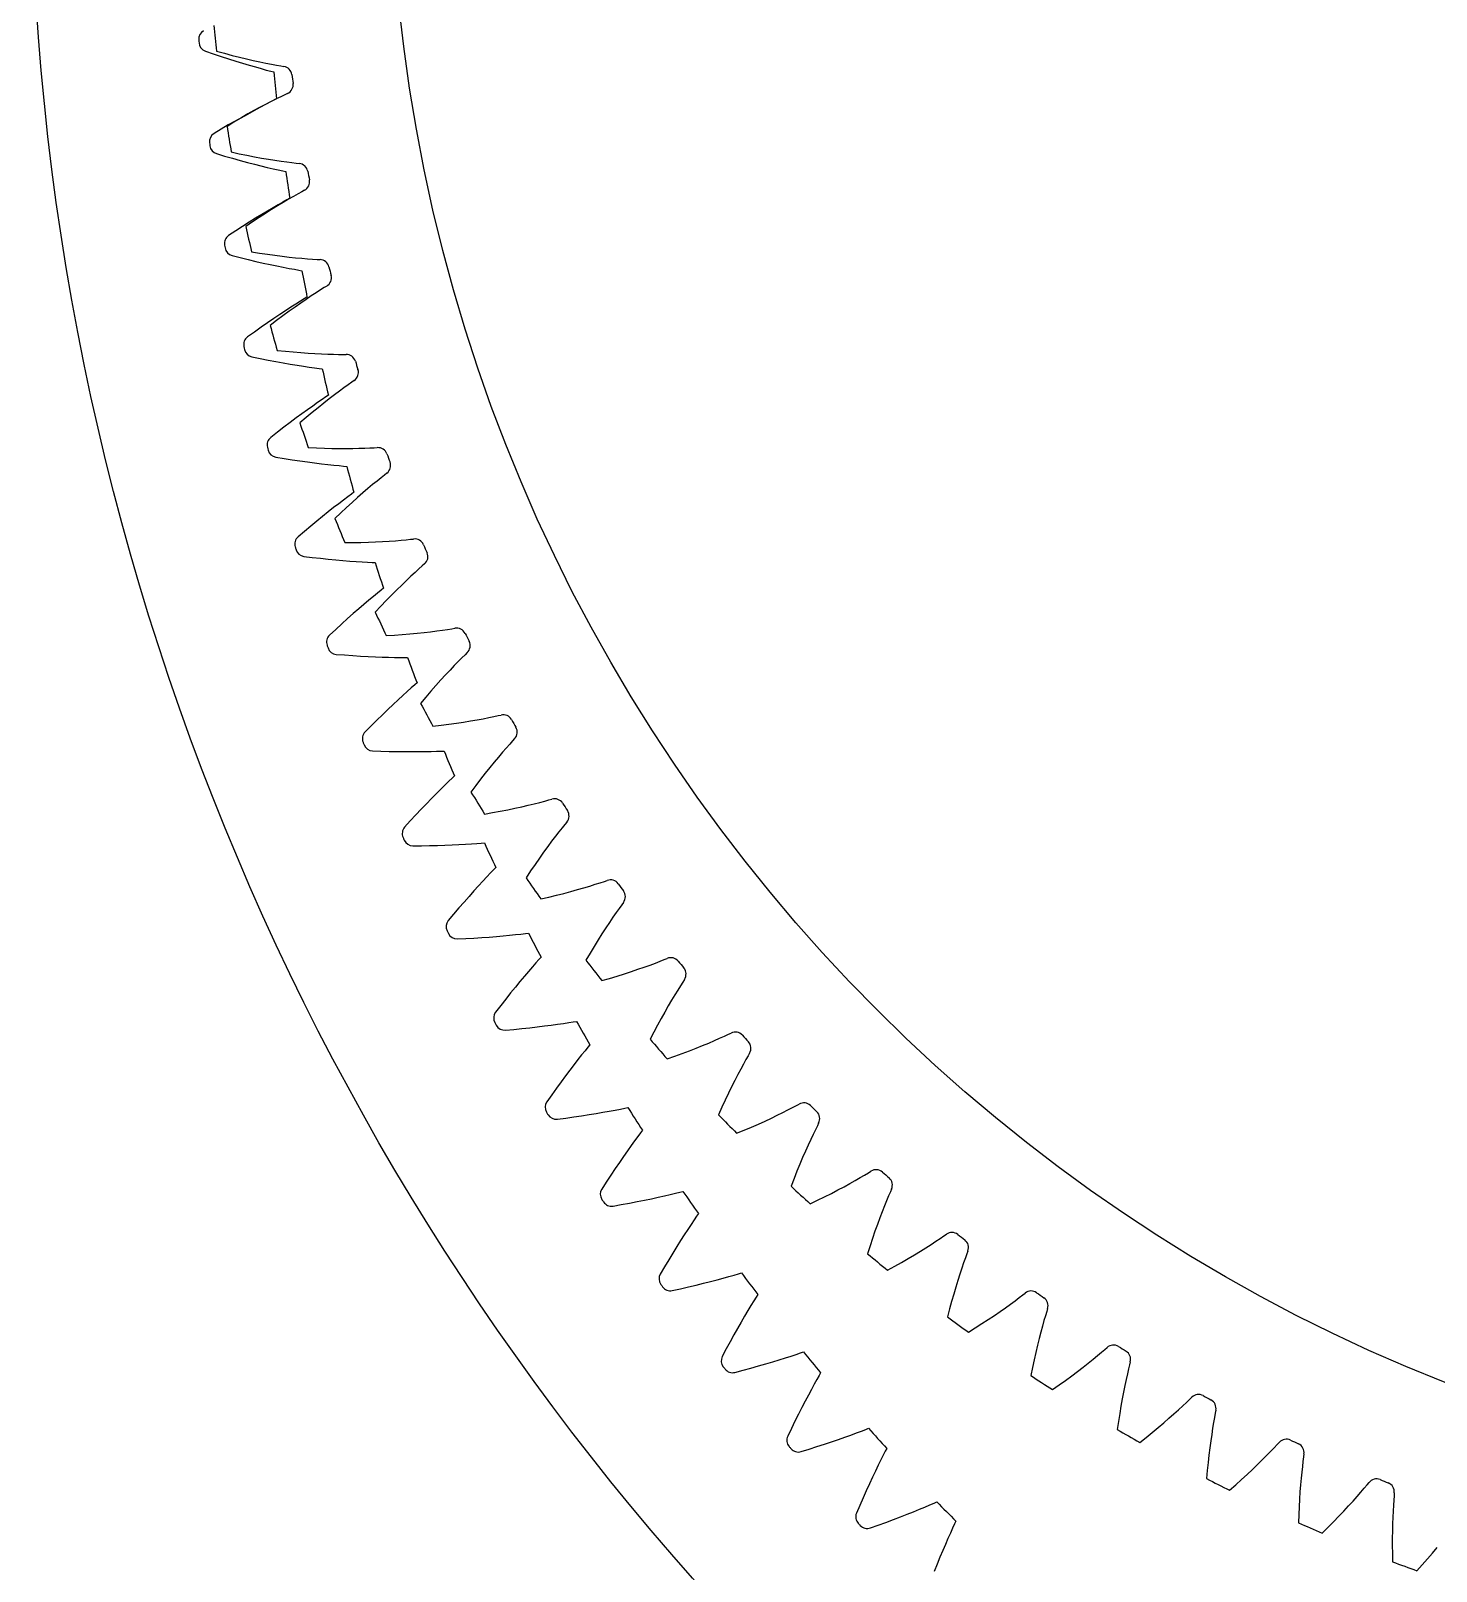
# Model space of a CAD drawing. Header units: millimetres. Extents: x -82 to 82, y -82 to 82.
# Drawn here: x -82.43 to -38.35, y -54.47 to -6.15 of the extents above; entities that cross this region are included whole.
import ezdxf

# ---------------------------------------------------------------- set-up
doc = ezdxf.new("R2010")
doc.units = ezdxf.units.MM

msp = doc.modelspace()

# ---------------------------------------------------------------- linework, layer by layer
at = {"layer": 'journal'}
msp.add_circle((-19, 0), 52.15, dxfattribs=at)
at = {"layer": 'outer'}
msp.add_circle((0, 0), 82.428227, dxfattribs=at)
at = {"layer": 'output_ring'}
for p, q in [((-76.953898, -6.783033), (-76.703695, -6.868065)), ((-76.703695, -6.868065), (-76.460906, -6.948912)), ((-76.460906, -6.948912), (-76.226159, -7.024935)), ((-76.226159, -7.024935), (-76.000144, -7.096115)), ((-76.000144, -7.096115), (-75.783713, -7.162401)), ((-75.783713, -7.162401), (-75.577954, -7.223697)), ((-75.577954, -7.223697), (-75.384317, -7.279832)), ((-75.384317, -7.279832), (-75.204863, -7.330498)), ((-75.204863, -7.330498), (-75.042812, -7.375114)), ((-75.042812, -7.375114), (-74.904194, -7.412414)), ((-74.904194, -7.412414), (-74.809425, -7.437452)), ((-75.428285, -8.647698), (-75.616804, -8.750435)), ((-75.250551, -8.55253), (-75.428285, -8.647698)), ((-75.085552, -8.465661), (-75.250551, -8.55253)), ((-74.936319, -8.388328), (-75.085552, -8.465661)), ((-74.808485, -8.323022), (-74.936319, -8.388328)), ((-74.720993, -8.278828), (-74.808485, -8.323022)), ((-76.234811, -9.100054), (-76.455486, -9.229613)), ((-76.021, -8.976886), (-76.234811, -9.100054)), ((-75.814723, -8.860271), (-76.021, -8.976886)), ((-75.616804, -8.750435), (-75.814723, -8.860271)), ((-76.455486, -9.229613), (-76.682543, -9.364807)), ((-76.602353, -9.999578), (-76.348808, -10.074058)), ((-76.348808, -10.074058), (-76.102846, -10.144667)), ((-76.102846, -10.144667), (-75.865122, -10.210793)), ((-75.865122, -10.210793), (-75.636324, -10.272446)), ((-75.636324, -10.272446), (-75.417308, -10.329611)), ((-75.417308, -10.329611), (-75.209162, -10.382237)), ((-75.209162, -10.382237), (-75.013345, -10.430214)), ((-75.013345, -10.430214), (-74.831926, -10.473321)), ((-74.831926, -10.473321), (-74.668149, -10.511112)), ((-74.668149, -10.511112), (-74.52809, -10.542574)), ((-74.52809, -10.542574), (-74.432357, -10.563622)), ((-74.519321, -11.518977), (-74.665185, -11.602492)), ((-74.394333, -11.448376), (-74.519321, -11.518977)), ((-74.308769, -11.400557), (-74.394333, -11.448376)), ((-75.377191, -12.02729), (-75.578404, -12.152441)), ((-75.184045, -11.909262), (-75.377191, -12.02729)), ((-74.999994, -11.798721), (-75.184045, -11.909262)), ((-74.826401, -11.696194), (-74.999994, -11.798721)), ((-74.665185, -11.602492), (-74.826401, -11.696194)), ((-76.001926, -12.423141), (-76.223122, -12.567724)), ((-75.78687, -12.284455), (-76.001926, -12.423141)), ((-75.578404, -12.152441), (-75.78687, -12.284455)), ((-76.116421, -13.19858), (-75.859979, -13.262378)), ((-75.859979, -13.262378), (-75.611276, -13.322625)), ((-75.611276, -13.322625), (-75.370991, -13.378738)), ((-75.370991, -13.378738), (-75.139813, -13.430756)), ((-75.139813, -13.430756), (-74.918595, -13.478699)), ((-74.918595, -13.478699), (-74.708428, -13.522563)), ((-74.708428, -13.522563), (-74.510773, -13.562298)), ((-74.510773, -13.562298), (-74.327709, -13.59777)), ((-74.327709, -13.59777), (-74.162493, -13.628669)), ((-74.162493, -13.628669), (-74.021239, -13.654239)), ((-74.021239, -13.654239), (-73.924708, -13.671259)), ((-74.440127, -14.929045), (-74.619388, -15.047197)), ((-74.27098, -14.819339), (-74.440127, -14.929045)), ((-74.113829, -14.718968), (-74.27098, -14.819339)), ((-73.97159, -14.629418), (-74.113829, -14.718968)), ((-73.849669, -14.553645), (-73.97159, -14.629418)), ((-73.766182, -14.502285), (-73.849669, -14.553645)), ((-75.205972, -15.447304), (-75.415032, -15.594874)), ((-75.003217, -15.306676), (-75.205972, -15.447304)), ((-74.807422, -15.173209), (-75.003217, -15.306676)), ((-74.619388, -15.047197), (-74.807422, -15.173209)), ((-75.415032, -15.594874), (-75.62998, -15.748593)), ((-75.496954, -16.374428), (-75.238067, -16.427431)), ((-75.238067, -16.427431), (-74.987059, -16.47721)), ((-74.987059, -16.47721), (-74.744635, -16.523212)), ((-74.744635, -16.523212), (-74.511481, -16.565503)), ((-74.511481, -16.565503), (-74.288449, -16.604141)), ((-74.288449, -16.604141), (-74.07663, -16.639166)), ((-74.07663, -16.639166), (-73.877485, -16.670589)), ((-73.877485, -16.670589), (-73.693095, -16.698363)), ((-73.693095, -16.698363), (-73.52673, -16.722317)), ((-73.52673, -16.722317), (-73.38453, -16.74195)), ((-73.38453, -16.74195), (-73.287371, -16.754912)), ((-73.432452, -17.809622), (-73.585262, -17.916486)), ((-73.294088, -17.714195), (-73.432452, -17.809622)), ((-73.175447, -17.633382), (-73.294088, -17.714195)), ((-73.094183, -17.578571), (-73.175447, -17.633382)), ((-74.106415, -18.29251), (-74.29645, -18.434058)), ((-73.923822, -18.158734), (-74.106415, -18.29251)), ((-73.749667, -18.033179), (-73.923822, -18.158734)), ((-73.585262, -17.916486), (-73.749667, -18.033179)), ((-74.695835, -18.739248), (-74.904157, -18.901834)), ((-74.493138, -18.583053), (-74.695835, -18.739248)), ((-74.29645, -18.434058), (-74.493138, -18.583053)), ((-74.745041, -19.521549), (-74.484161, -19.563664)), ((-74.484161, -19.563664), (-74.231288, -19.602889)), ((-74.231288, -19.602889), (-73.987151, -19.638699)), ((-73.987151, -19.638699), (-73.75243, -19.67119)), ((-73.75243, -19.67119), (-73.527976, -19.700453)), ((-73.527976, -19.700453), (-73.314876, -19.726578)), ((-73.314876, -19.726578), (-73.11459, -19.749634)), ((-73.11459, -19.749634), (-72.929199, -19.769663)), ((-72.929199, -19.769663), (-72.761977, -19.786629)), ((-72.761977, -19.786629), (-72.619079, -19.80029)), ((-72.619079, -19.80029), (-72.521462, -19.809172)), ((-72.488003, -20.767894), (-72.622249, -20.869032)), ((-72.37285, -20.682184), (-72.488003, -20.767894)), ((-72.293953, -20.624018), (-72.37285, -20.682184)), ((-73.09857, -21.238414), (-73.275401, -21.379719)), ((-72.929825, -21.105677), (-73.09857, -21.238414)), ((-72.770451, -20.982201), (-72.929825, -21.105677)), ((-72.622249, -20.869032), (-72.770451, -20.982201)), ((-73.649617, -21.686201), (-73.845595, -21.850748)), ((-73.459341, -21.529101), (-73.649617, -21.686201)), ((-73.275401, -21.379719), (-73.459341, -21.529101)), ((-73.845595, -21.850748), (-74.046926, -22.021915)), ((-73.861999, -22.634423), (-73.599584, -22.665576)), ((-73.599584, -22.665576), (-73.345291, -22.694178)), ((-73.345291, -22.694178), (-73.099868, -22.719733)), ((-73.099868, -22.719733), (-72.863993, -22.742366)), ((-72.863993, -22.742366), (-72.63851, -22.762205)), ((-72.63851, -22.762205), (-72.424503, -22.779382)), ((-72.424503, -22.779382), (-72.223427, -22.794031)), ((-72.223427, -22.794031), (-72.03736, -22.806279)), ((-72.03736, -22.806279), (-71.869574, -22.816228)), ((-71.869574, -22.816228), (-71.72623, -22.823893)), ((-71.72623, -22.823893), (-71.628327, -22.82868)), ((-71.366895, -23.633284), (-71.443287, -23.694703)), ((-71.982039, -24.141147), (-72.145078, -24.280834)), ((-71.827975, -24.011106), (-71.982039, -24.141147)), ((-71.684643, -23.89183), (-71.827975, -24.011106)), ((-71.554749, -23.78516), (-71.684643, -23.89183)), ((-71.443287, -23.694703), (-71.554749, -23.78516)), ((-72.49336, -24.586374), (-72.67689, -24.751305)), ((-72.315836, -24.42942), (-72.49336, -24.586374)), ((-72.145078, -24.280834), (-72.315836, -24.42942)), ((-72.865806, -24.923914), (-73.059792, -25.103361)), ((-72.67689, -24.751305), (-72.865806, -24.923914)), ((-72.849378, -25.707588), (-72.585889, -25.727726)), ((-72.585889, -25.727726), (-72.330621, -25.745653)), ((-72.330621, -25.745653), (-72.084343, -25.760909)), ((-72.084343, -25.760909), (-71.847728, -25.773644)), ((-71.847728, -25.773644), (-71.621612, -25.784024)), ((-71.621612, -25.784024), (-71.407073, -25.792224)), ((-71.407073, -25.792224), (-71.20556, -25.79844)), ((-71.20556, -25.79844), (-71.019143, -25.802886)), ((-71.019143, -25.802886), (-70.851088, -25.8058)), ((-70.851088, -25.8058), (-70.707548, -25.807455)), ((-70.707548, -25.807455), (-70.609531, -25.808138)), ((-70.759489, -26.997888), (-70.907972, -27.134266)), ((-70.621277, -26.872715), (-70.759489, -26.997888)), ((-70.495965, -26.760698), (-70.621277, -26.872715)), ((-70.388387, -26.665653), (-70.495965, -26.760698)), ((-70.314635, -26.601089), (-70.388387, -26.665653)), ((-71.229405, -27.436264), (-71.4002, -27.600515)), ((-71.065018, -27.280658), (-71.229405, -27.436264)), ((-70.907972, -27.134266), (-71.065018, -27.280658)), ((-71.758185, -27.953354), (-71.944487, -28.140768)), ((-71.576663, -27.772986), (-71.758185, -27.953354)), ((-71.4002, -27.600515), (-71.576663, -27.772986)), ((-71.708955, -28.735654), (-71.444853, -28.74474)), ((-71.444853, -28.74474), (-71.189059, -28.751962)), ((-71.189059, -28.751962), (-70.942358, -28.756891)), ((-70.942358, -28.756891), (-70.705417, -28.759707)), ((-70.705417, -28.759707), (-70.479064, -28.760609)), ((-70.479064, -28.760609), (-70.264371, -28.759818)), ((-70.264371, -28.759818), (-70.062774, -28.75759)), ((-70.062774, -28.75759), (-69.876335, -28.754225)), ((-69.876335, -28.754225), (-69.708305, -28.750099)), ((-69.708305, -28.750099), (-69.564822, -28.745742)), ((-69.564822, -28.745742), (-69.466861, -28.74232)), ((-69.566867, -29.937306), (-69.709509, -30.079783)), ((-69.434018, -29.806455), (-69.566867, -29.937306)), ((-69.313506, -29.689289), (-69.434018, -29.806455)), ((-69.210003, -29.589822), (-69.313506, -29.689289)), ((-69.139019, -29.522227), (-69.210003, -29.589822)), ((-70.018013, -30.394976), (-70.18178, -30.566234)), ((-69.860287, -30.232623), (-70.018013, -30.394976)), ((-69.709509, -30.079783), (-69.860287, -30.232623)), ((-70.350866, -30.745944), (-70.524676, -30.933755)), ((-70.18178, -30.566234), (-70.350866, -30.745944)), ((-70.524676, -30.933755), (-70.702966, -31.128806)), ((-70.44273, -31.713307), (-70.178479, -31.711326)), ((-70.178479, -31.711326), (-69.922607, -31.70783)), ((-69.922607, -31.70783), (-69.675916, -31.702424)), ((-69.675916, -31.702424), (-69.439065, -31.695315)), ((-69.439065, -31.695315), (-69.212873, -31.686737)), ((-69.212873, -31.686737), (-68.998401, -31.676957)), ((-68.998401, -31.676957), (-68.797074, -31.666289)), ((-68.797074, -31.666289), (-68.610939, -31.65512)), ((-68.610939, -31.65512), (-68.44323, -31.643962)), ((-68.44323, -31.643962), (-68.300055, -31.6336)), ((-68.300055, -31.6336), (-68.202324, -31.626079)), ((-68.252201, -32.824204), (-68.388751, -32.972529)), ((-68.124948, -32.687904), (-68.252201, -32.824204)), ((-68.009448, -32.565795), (-68.124948, -32.687904)), ((-67.910201, -32.462081), (-68.009448, -32.565795)), ((-67.84211, -32.391572), (-67.910201, -32.462081)), ((-68.683786, -33.300364), (-68.840238, -33.478331)), ((-68.532997, -33.131549), (-68.683786, -33.300364)), ((-68.388751, -32.972529), (-68.532997, -33.131549)), ((-69.00165, -33.664963), (-69.167443, -33.859888)), ((-68.840238, -33.478331), (-69.00165, -33.664963)), ((-69.167443, -33.859888), (-69.337409, -34.062234)), ((-69.052924, -34.635324), (-68.788988, -34.622279)), ((-68.788988, -34.622279), (-68.533487, -34.608072)), ((-68.533487, -34.608072), (-68.287239, -34.59234)), ((-68.287239, -34.59234), (-68.050893, -34.575319)), ((-68.050893, -34.575319), (-67.825259, -34.557277)), ((-67.825259, -34.557277), (-67.611384, -34.538524)), ((-67.611384, -34.538524), (-67.410681, -34.519435)), ((-67.410681, -34.519435), (-67.225177, -34.500481)), ((-67.225177, -34.500481), (-67.058082, -34.482309)), ((-67.058082, -34.482309), (-66.915466, -34.465961)), ((-66.915466, -34.465961), (-66.818136, -34.454354)), ((-66.491261, -35.277391), (-66.586078, -35.385169)), ((-66.426182, -35.204092), (-66.491261, -35.277391)), ((-66.817797, -35.653517), (-66.948016, -35.80743)), ((-66.696363, -35.512008), (-66.817797, -35.653517)), ((-66.586078, -35.385169), (-66.696363, -35.512008)), ((-67.229064, -36.147333), (-67.377926, -36.331694)), ((-67.085476, -35.972351), (-67.229064, -36.147333)), ((-66.948016, -35.80743), (-67.085476, -35.972351)), ((-67.688866, -36.726619), (-67.85021, -36.935904)), ((-67.531382, -36.524922), (-67.688866, -36.726619)), ((-67.377926, -36.331694), (-67.531382, -36.524922)), ((-67.541976, -37.49658), (-67.278818, -37.472493)), ((-67.278818, -37.472493), (-67.024136, -37.447599)), ((-67.024136, -37.447599), (-66.778762, -37.421569)), ((-66.778762, -37.421569), (-66.543336, -37.394667)), ((-66.543336, -37.394667), (-66.318656, -37.367192)), ((-66.318656, -37.367192), (-66.105754, -37.339499)), ((-66.105754, -37.339499), (-65.906026, -37.312022)), ((-65.906026, -37.312022), (-65.721479, -37.285317)), ((-65.721479, -37.285317), (-65.555291, -37.260164)), ((-65.555291, -37.260164), (-65.413486, -37.237858)), ((-65.413486, -37.237858), (-65.316726, -37.222185)), ((-65.045894, -38.142466), (-65.150771, -38.273812)), ((-64.955674, -38.030811), (-65.045894, -38.142466)), ((-64.893721, -37.954852), (-64.955674, -38.030811)), ((-65.389832, -38.579513), (-65.520265, -38.750045)), ((-65.266172, -38.420282), (-65.389832, -38.579513)), ((-65.150771, -38.273812), (-65.266172, -38.420282)), ((-65.797411, -39.12132), (-65.94264, -39.320805)), ((-65.656399, -38.930886), (-65.797411, -39.12132)), ((-65.520265, -38.750045), (-65.656399, -38.930886)), ((-66.09154, -39.528919), (-66.243978, -39.744777)), ((-65.94264, -39.320805), (-66.09154, -39.528919)), ((-64.695708, -40.111551), (-64.484152, -40.074968)), ((-64.484152, -40.074968), (-64.28575, -40.039151)), ((-64.28575, -40.039151), (-64.102483, -40.004741)), ((-64.102483, -40.004741), (-63.937494, -39.972651)), ((-63.937494, -39.972651), (-63.796747, -39.944426)), ((-63.796747, -39.944426), (-63.700729, -39.924715)), ((-65.912536, -40.292053), (-65.650618, -40.256968)), ((-65.650618, -40.256968), (-65.397201, -40.221431)), ((-65.397201, -40.221431), (-65.153133, -40.185149)), ((-65.153133, -40.185149), (-64.91904, -40.148411)), ((-64.91904, -40.148411), (-64.695708, -40.111551)), ((-63.490882, -40.96847), (-63.600048, -41.119644)), ((-63.391597, -40.832848), (-63.490882, -40.96847)), ((-63.306131, -40.717513), (-63.391597, -40.832848)), ((-63.247414, -40.639026), (-63.306131, -40.717513)), ((-63.840109, -41.459759), (-63.968551, -41.646142)), ((-63.716932, -41.283914), (-63.840109, -41.459759)), ((-63.600048, -41.119644), (-63.716932, -41.283914)), ((-64.101465, -41.842314), (-64.238213, -42.047705)), ((-63.968551, -41.646142), (-64.101465, -41.842314)), ((-64.378267, -42.261872), (-64.521533, -42.483924)), ((-64.238213, -42.047705), (-64.378267, -42.261872)), ((-64.167464, -43.016841), (-63.907245, -42.970818)), ((-63.907245, -42.970818), (-63.655538, -42.9247)), ((-63.655538, -42.9247), (-63.413204, -42.87823)), ((-63.413204, -42.87823), (-63.180854, -42.831721)), ((-63.180854, -42.831721), (-62.959261, -42.785542)), ((-62.959261, -42.785542), (-62.749423, -42.740131)), ((-62.749423, -42.740131), (-62.552695, -42.696038)), ((-62.552695, -42.696038), (-62.37103, -42.653983)), ((-62.37103, -42.653983), (-62.207529, -42.615012)), ((-62.207529, -42.615012), (-62.068088, -42.580919)), ((-62.068088, -42.580919), (-61.972979, -42.557204)), ((-61.626089, -43.451595), (-61.719608, -43.591256)), ((-61.545529, -43.332783), (-61.626089, -43.451595)), ((-61.490149, -43.251906), (-61.545529, -43.332783)), ((-61.93225, -43.915889), (-62.047956, -44.096738)), ((-61.822348, -43.746869), (-61.93225, -43.915889)), ((-61.719608, -43.591256), (-61.822348, -43.746869)), ((-62.16848, -44.288336), (-62.293063, -44.489901)), ((-62.047956, -44.096738), (-62.16848, -44.288336)), ((-62.552053, -44.920683), (-62.685894, -45.14854)), ((-62.42109, -44.700839), (-62.552053, -44.920683)), ((-62.293063, -44.489901), (-62.42109, -44.700839)), ((-61.331828, -45.43989), (-61.112363, -45.384472)), ((-61.112363, -45.384472), (-60.90461, -45.330314)), ((-60.90461, -45.330314), (-60.709901, -45.278021)), ((-60.709901, -45.278021), (-60.530156, -45.228396)), ((-60.530156, -45.228396), (-60.368431, -45.182613)), ((-60.368431, -45.182613), (-60.23054, -45.14271)), ((-60.23054, -45.14271), (-60.136508, -45.115033)), ((-62.30982, -45.666162), (-62.051756, -45.609283)), ((-62.051756, -45.609283), (-61.802202, -45.552665)), ((-61.802202, -45.552665), (-61.562026, -45.496087)), ((-61.562026, -45.496087), (-61.331828, -45.43989)), ((-59.676954, -45.872032), (-59.752469, -45.994113)), ((-59.62501, -45.788907), (-59.676954, -45.872032)), ((-59.936191, -46.297347), (-60.038918, -46.470821)), ((-59.840057, -46.137568), (-59.936191, -46.297347)), ((-59.752469, -45.994113), (-59.840057, -46.137568)), ((-60.259345, -46.852834), (-60.375377, -47.059439)), ((-60.14695, -46.656356), (-60.259345, -46.852834)), ((-60.038918, -46.470821), (-60.14695, -46.656356)), ((-60.494459, -47.275553), (-60.616101, -47.500688)), ((-60.375377, -47.059439), (-60.494459, -47.275553)), ((-60.616101, -47.500688), (-60.740283, -47.73395)), ((-59.158252, -47.903782), (-58.95295, -47.840972)), ((-58.95295, -47.840972), (-58.760602, -47.780571)), ((-58.760602, -47.780571), (-58.583092, -47.723463)), ((-58.583092, -47.723463), (-58.423426, -47.670947)), ((-58.423426, -47.670947), (-58.287327, -47.625305)), ((-58.287327, -47.625305), (-58.194536, -47.593715)), ((-60.342863, -48.23537), (-60.087407, -48.167734)), ((-60.087407, -48.167734), (-59.840443, -48.100715)), ((-59.840443, -48.100715), (-59.602847, -48.03413)), ((-59.602847, -48.03413), (-59.375204, -47.968342)), ((-59.375204, -47.968342), (-59.158252, -47.903782)), ((-57.655269, -48.245578), (-57.703686, -48.330806)), ((-57.944885, -48.766603), (-58.040258, -48.944227)), ((-57.855526, -48.602939), (-57.944885, -48.766603)), ((-57.774022, -48.455942), (-57.855526, -48.602939)), ((-57.703686, -48.330806), (-57.774022, -48.455942)), ((-58.140425, -49.134123), (-58.244494, -49.335135)), ((-58.040258, -48.944227), (-58.140425, -49.134123)), ((-58.4617, -49.767329), (-58.573808, -49.997361)), ((-58.351773, -49.546418), (-58.4617, -49.767329)), ((-58.244494, -49.335135), (-58.351773, -49.546418)), ((-58.573808, -49.997361), (-58.688114, -50.235618)), ((-56.897866, -50.267701), (-56.708216, -50.199298)), ((-56.708216, -50.199298), (-56.533254, -50.134807)), ((-56.533254, -50.134807), (-56.375927, -50.075651)), ((-56.375927, -50.075651), (-56.241858, -50.02435)), ((-56.241858, -50.02435), (-56.150472, -49.988902)), ((-58.270045, -50.719956), (-58.017645, -50.641682)), ((-58.017645, -50.641682), (-57.773704, -50.564381)), ((-57.773704, -50.564381), (-57.539104, -50.487904)), ((-57.539104, -50.487904), (-57.314416, -50.412641)), ((-57.314416, -50.412641), (-57.100358, -50.339053)), ((-57.100358, -50.339053), (-56.897866, -50.267701)), ((-55.629186, -50.704791), (-55.69422, -50.832763)), ((-55.58438, -50.617611), (-55.629186, -50.704791)), ((-55.851924, -51.150307), (-55.939775, -51.331768)), ((-55.769497, -50.983044), (-55.851924, -51.150307)), ((-55.69422, -50.832763), (-55.769497, -50.983044)), ((-56.031903, -51.525693), (-56.127463, -51.730886)), ((-55.939775, -51.331768), (-56.031903, -51.525693)), ((-56.32638, -52.171796), (-56.428757, -52.406321)), ((-56.2258, -51.946476), (-56.32638, -52.171796)), ((-56.127463, -51.730886), (-56.2258, -51.946476)), ((-56.428757, -52.406321), (-56.532985, -52.649156)), ((-54.942291, -52.686012), (-54.742964, -52.606243)), ((-54.742964, -52.606243), (-54.556345, -52.529958)), ((-54.556345, -52.529958), (-54.384237, -52.458197)), ((-54.384237, -52.458197), (-54.229525, -52.392505)), ((-54.229525, -52.392505), (-54.097722, -52.335634)), ((-54.097722, -52.335634), (-54.0079, -52.296391)), ((-56.095001, -53.115562), (-55.8461, -53.026788)), ((-55.8461, -53.026788), (-55.60561, -52.939339)), ((-55.60561, -52.939339), (-55.374419, -52.853105)), ((-55.374419, -52.853105), (-55.15308, -52.768499)), ((-55.15308, -52.768499), (-54.942291, -52.686012)), ((-53.516712, -53.120406), (-53.585629, -53.273708)), ((-53.457093, -52.989823), (-53.516712, -53.120406)), ((-53.415978, -52.900843), (-53.457093, -52.989823)), ((-53.741155, -53.629256), (-53.825081, -53.826868)), ((-53.66098, -53.444275), (-53.741155, -53.629256)), ((-53.585629, -53.273708), (-53.66098, -53.444275)), ((-53.911965, -54.035884), (-54.001188, -54.255402)), ((-53.825081, -53.826868), (-53.911965, -54.035884)), ((-54.001188, -54.255402), (-54.092244, -54.484737))]:
    msp.add_line(p, q, dxfattribs=at)
for centre, radius, start, end in [((-76.861601, -6.407629), 0.3, 119.08585, 184.765489), ((0, 0), 77.428227, 184.765489, 184.834511), ((-76.853826, -6.500216), 0.3, 184.834511, 250.51415), ((0, 0), 75.178227, 185.677612, 186.322388), ((-76.525857, -9.620638), 0.3, 121.48585, 187.165489), ((0, 0), 77.428227, 187.165489, 187.234511), ((-76.514211, -9.712819), 0.3, 187.234511, 252.91415), ((0, 0), 75.178227, 188.077612, 188.722388), ((-76.05586, -12.816769), 0.3, 123.88585, 189.565489), ((0, 0), 77.428227, 189.565489, 189.634511), ((-76.040365, -12.908381), 0.3, 189.634511, 255.31415), ((0, 0), 75.178227, 190.477612, 191.122388), ((-75.452435, -15.990416), 0.3, 126.28585, 191.965489), ((0, 0), 77.428227, 191.965489, 192.034511), ((-75.433118, -16.081299), 0.3, 192.034511, 257.71415), ((0, 0), 75.178227, 192.877612, 193.522388), ((-74.716642, -19.13601), 0.3, 128.68585, 194.365489), ((0, 0), 77.428227, 194.365489, 194.434511), ((-74.693535, -19.226004), 0.3, 194.434511, 260.11415), ((0, 0), 75.178227, 195.277612, 195.922388), ((-73.849769, -22.248032), 0.3, 131.08585, 196.765489), ((0, 0), 77.428227, 196.765489, 196.834511), ((-73.822915, -22.33698), 0.3, 196.834511, 262.51415), ((0, 0), 75.178227, 197.677612, 198.322388), ((-72.85334, -25.321024), 0.3, 133.48585, 199.165489), ((0, 0), 77.428227, 199.165489, 199.234511), ((-72.822784, -25.408769), 0.3, 199.234511, 264.91415), ((0, 0), 75.178227, 200.077612, 200.722388), ((-71.729101, -28.349595), 0.3, 135.88585, 201.565489), ((0, 0), 77.428227, 201.565489, 201.634511), ((-71.694897, -28.435983), 0.3, 201.634511, 267.31415), ((0, 0), 75.178227, 202.477612, 203.122388), ((-70.479024, -31.32843), 0.3, 138.28585, 203.965489), ((0, 0), 77.428227, 203.965489, 204.034511), ((-70.441233, -31.413311), 0.3, 204.034511, 269.71415), ((0, 0), 75.178227, 204.877612, 205.522388), ((-69.105304, -34.252305), 0.3, 140.68585, 206.365489), ((0, 0), 77.428227, 206.365489, 206.434511), ((-69.063991, -34.335528), 0.3, 206.434511, 272.11415), ((0, 0), 75.178227, 207.277612, 207.922388), ((-67.610349, -37.11609), 0.3, 143.08585, 208.765489), ((0, 0), 77.428227, 208.765489, 208.834511), ((-67.565588, -37.19751), 0.3, 208.834511, 274.51415), ((0, 0), 75.178227, 209.677612, 210.322388), ((-65.996783, -39.91476), 0.3, 145.48585, 211.165489), ((0, 0), 77.428227, 211.165489, 211.234511), ((0, 0), 75.178227, 212.077612, 212.722388), ((-65.948651, -39.994235), 0.3, 211.234511, 276.91415), ((-64.267435, -42.643407), 0.3, 147.88585, 213.565489), ((0, 0), 77.428227, 213.565489, 213.634511), ((-64.216018, -42.720796), 0.3, 213.634511, 279.31415), ((0, 0), 75.178227, 214.477612, 215.122388), ((-62.425342, -45.297242), 0.3, 150.28585, 215.965489), ((0, 0), 75.178227, 216.877612, 217.522388), ((0, 0), 77.428227, 215.965489, 216.034511), ((-62.370729, -45.37241), 0.3, 216.034511, 281.71415), ((-60.473732, -47.871611), 0.3, 152.68585, 218.365489), ((0, 0), 75.178227, 219.277612, 219.922388), ((0, 0), 77.428227, 218.365489, 218.434511), ((-60.416019, -47.944426), 0.3, 218.434511, 284.11415), ((-58.416032, -50.361996), 0.3, 155.08585, 220.765489), ((0, 0), 75.178227, 221.677612, 222.322388), ((0, 0), 77.428227, 220.765489, 220.834511), ((-58.35532, -50.432331), 0.3, 220.834511, 286.51415), ((-56.255849, -52.76403), 0.3, 157.48585, 223.165489), ((0, 0), 75.178227, 224.077612, 224.722388), ((0, 0), 77.428227, 223.165489, 223.234511), ((-56.192246, -52.83176), 0.3, 223.234511, 288.91415)]:
    msp.add_arc(centre, radius, start, end, dxfattribs=at)
at = {"layer": 'thin_ring_external'}
for p, q in [((-76.601942, -6.783527), (-76.35517, -6.852004)), ((-76.35517, -6.852004), (-76.115912, -6.915404)), ((-76.115912, -6.915404), (-75.884729, -6.973812)), ((-75.884729, -6.973812), (-75.662292, -7.027306)), ((-75.662292, -7.027306), (-75.449432, -7.075959)), ((-75.449432, -7.075959), (-75.247204, -7.119829)), ((-75.247204, -7.119829), (-75.057022, -7.158942)), ((-75.057022, -7.158942), (-74.880887, -7.193269)), ((-74.880887, -7.193269), (-74.721938, -7.222641)), ((-74.721938, -7.222641), (-74.586054, -7.246514)), ((-74.586054, -7.246514), (-74.492982, -7.263827)), ((-74.584743, -8.212016), (-74.729703, -8.283531)), ((-74.460483, -8.15207), (-74.584743, -8.212016)), ((-74.375633, -8.110084), (-74.460483, -8.15207)), ((-75.436465, -8.655854), (-75.635953, -8.767856)), ((-75.244875, -8.551117), (-75.436465, -8.655854)), ((-75.062215, -8.453876), (-75.244875, -8.551117)), ((-74.889851, -8.364489), (-75.062215, -8.453876)), ((-74.729703, -8.283531), (-74.889851, -8.364489)), ((-76.055499, -9.013076), (-76.274327, -9.146117)), ((-75.84252, -8.886965), (-76.055499, -9.013076)), ((-75.635953, -8.767856), (-75.84252, -8.886965)), ((-76.140785, -9.946389), (-75.890615, -10.001167)), ((-75.890615, -10.001167), (-75.648229, -10.051291)), ((-75.648229, -10.051291), (-75.414179, -10.096875)), ((-75.414179, -10.096875), (-75.189133, -10.138034)), ((-75.189133, -10.138034), (-74.973915, -10.174887)), ((-74.973915, -10.174887), (-74.769579, -10.20755)), ((-74.769579, -10.20755), (-74.57753, -10.236127)), ((-74.57753, -10.236127), (-74.399772, -10.260699)), ((-74.399772, -10.260699), (-74.239446, -10.28127)), ((-74.239446, -10.28127), (-74.102453, -10.297621)), ((-74.102453, -10.297621), (-74.008569, -10.309782)), ((-74.51138, -11.529381), (-74.688406, -11.636536)), ((-74.344203, -11.430634), (-74.51138, -11.529381)), ((-74.188757, -11.340977), (-74.344203, -11.430634)), ((-74.047957, -11.261586), (-74.188757, -11.340977)), ((-73.927188, -11.194885), (-74.047957, -11.261586)), ((-73.84478, -11.148288), (-73.927188, -11.194885)), ((-75.266643, -12.004798), (-75.472351, -12.14245)), ((-75.066951, -11.87449), (-75.266643, -12.004798)), ((-74.873936, -11.751669), (-75.066951, -11.87449)), ((-74.688406, -11.636536), (-74.873936, -11.751669)), ((-75.472351, -12.14245), (-75.683518, -12.287343)), ((-75.506094, -13.079043), (-75.253286, -13.119957)), ((-75.253286, -13.119957), (-75.008506, -13.156652)), ((-75.008506, -13.156652), (-74.772301, -13.189273)), ((-74.772301, -13.189273), (-74.545329, -13.217973)), ((-74.545329, -13.217973), (-74.328408, -13.242914)), ((-74.328408, -13.242914), (-74.122582, -13.264271)), ((-74.122582, -13.264271), (-73.929251, -13.282226)), ((-73.929251, -13.282226), (-73.750409, -13.296968)), ((-73.750409, -13.296968), (-73.589194, -13.308675)), ((-73.589194, -13.308675), (-73.451508, -13.317455)), ((-73.451508, -13.317455), (-73.357096, -13.324425)), ((-73.630475, -14.462065), (-73.791959, -14.569871)), ((-73.480205, -14.363981), (-73.630475, -14.462065)), ((-73.343992, -14.276954), (-73.480205, -14.363981)), ((-73.22708, -14.203701), (-73.343992, -14.276954)), ((-73.147365, -14.152636), (-73.22708, -14.203701)), ((-74.327675, -14.945061), (-74.519885, -15.086172)), ((-74.141719, -14.811794), (-74.327675, -14.945061)), ((-73.962813, -14.686616), (-74.141719, -14.811794)), ((-73.791959, -14.569871), (-73.962813, -14.686616)), ((-74.717698, -15.234947), (-74.920563, -15.391253)), ((-74.519885, -15.086172), (-74.717698, -15.234947)), ((-74.699795, -16.171977), (-74.445117, -16.198902)), ((-74.445117, -16.198902), (-74.198688, -16.222057)), ((-74.198688, -16.222057), (-73.961044, -16.241617)), ((-73.961044, -16.241617), (-73.732836, -16.25777)), ((-73.732836, -16.25777), (-73.51487, -16.270723)), ((-73.51487, -16.270723), (-73.308181, -16.280709)), ((-73.308181, -16.280709), (-73.114154, -16.287986)), ((-73.114154, -16.287986), (-72.934772, -16.292854)), ((-72.934772, -16.292854), (-72.773156, -16.295663)), ((-72.773156, -16.295663), (-72.635196, -16.296844)), ((-72.635196, -16.296844), (-72.540543, -16.298603)), ((-72.606198, -17.343362), (-72.750837, -17.449575)), ((-72.474986, -17.248963), (-72.606198, -17.343362)), ((-72.362287, -17.169382), (-72.474986, -17.248963)), ((-72.285506, -17.114003), (-72.362287, -17.169382)), ((-73.242039, -17.826937), (-73.420371, -17.970245)), ((-73.0703, -17.692093), (-73.242039, -17.826937)), ((-72.906137, -17.566113), (-73.0703, -17.692093)), ((-72.750837, -17.449575), (-72.906137, -17.566113)), ((-73.793832, -18.281176), (-73.987779, -18.44842)), ((-73.604516, -18.12173), (-73.793832, -18.281176)), ((-73.420371, -17.970245), (-73.604516, -18.12173)), ((-73.724338, -19.215797), (-73.468564, -19.228652)), ((-73.468564, -19.228652), (-73.221233, -19.238197)), ((-73.221233, -19.238197), (-72.982872, -19.244635)), ((-72.982872, -19.244635), (-72.754121, -19.248192)), ((-72.754121, -19.248192), (-72.535773, -19.249119)), ((-72.535773, -19.249119), (-72.328847, -19.247703)), ((-72.328847, -19.247703), (-72.134714, -19.244281)), ((-72.134714, -19.244281), (-71.955336, -19.239259)), ((-71.955336, -19.239259), (-71.79381, -19.233161)), ((-71.79381, -19.233161), (-71.655995, -19.226741)), ((-71.655995, -19.226741), (-71.561389, -19.223282)), ((-71.569391, -20.270071), (-71.707959, -20.384092)), ((-71.443579, -20.168588), (-71.569391, -20.270071)), ((-71.335435, -20.082919), (-71.443579, -20.168588)), ((-71.261821, -20.023394), (-71.335435, -20.082919)), ((-72.013578, -20.643839), (-72.177627, -20.787939)), ((-71.856604, -20.509008), (-72.013578, -20.643839)), ((-71.707959, -20.384092), (-71.856604, -20.509008)), ((-72.523314, -21.102253), (-72.70356, -21.271886)), ((-72.347794, -20.940854), (-72.523314, -21.102253)), ((-72.177627, -20.787939), (-72.347794, -20.940854)), ((-72.70356, -21.271886), (-72.887998, -21.44956)), ((-72.582685, -22.201259), (-72.326591, -22.200005)), ((-72.326591, -22.200005), (-72.079109, -22.19591)), ((-72.079109, -22.19591), (-71.840756, -22.189208)), ((-71.840756, -22.189208), (-71.612157, -22.180158)), ((-71.612157, -22.180158), (-71.394089, -22.169055)), ((-71.394089, -22.169055), (-71.187555, -22.156242)), ((-71.187555, -22.156242), (-70.993905, -22.142131)), ((-70.993905, -22.142131), (-70.815076, -22.127235)), ((-70.815076, -22.127235), (-70.654132, -22.112248)), ((-70.654132, -22.112248), (-70.51688, -22.098246)), ((-70.51688, -22.098246), (-70.422608, -22.089581)), ((-70.372932, -23.135222), (-70.505009, -23.256702)), ((-70.252902, -23.026962), (-70.372932, -23.135222)), ((-70.149641, -22.935465), (-70.252902, -23.026962)), ((-70.079418, -22.871976), (-70.149641, -22.935465)), ((-70.795854, -23.532891), (-70.951717, -23.685809)), ((-70.646546, -23.389617), (-70.795854, -23.532891)), ((-70.505009, -23.256702), (-70.646546, -23.389617)), ((-71.279564, -24.018689), (-71.450191, -24.197994)), ((-71.113201, -23.847866), (-71.279564, -24.018689)), ((-70.951717, -23.685809), (-71.113201, -23.847866)), ((-71.450191, -24.197994), (-71.624562, -24.385558)), ((-71.278302, -25.119297), (-71.022667, -25.103937)), ((-71.022667, -25.103937), (-70.775787, -25.086215)), ((-70.775787, -25.086215), (-70.538165, -25.066393)), ((-70.538165, -25.066393), (-70.310411, -25.044764)), ((-70.310411, -25.044764), (-70.093285, -25.021665)), ((-70.093285, -25.021665), (-69.887771, -24.997494)), ((-69.887771, -24.997494), (-69.695193, -24.972736)), ((-69.695193, -24.972736), (-69.517456, -24.948012)), ((-69.517456, -24.948012), (-69.357582, -24.924182)), ((-69.357582, -24.924182), (-69.221309, -24.90264)), ((-69.221309, -24.90264), (-69.127658, -24.888795)), ((-69.14564, -26.058683), (-69.27964, -26.199193)), ((-69.020456, -25.930111), (-69.14564, -26.058683)), ((-68.906571, -25.815403), (-69.020456, -25.930111)), ((-68.808508, -25.718357), (-68.906571, -25.815403)), ((-68.741889, -25.651096), (-68.808508, -25.718357)), ((-69.568031, -26.511747), (-69.720343, -26.682453)), ((-69.420829, -26.350475), (-69.568031, -26.511747)), ((-69.27964, -26.199193), (-69.420829, -26.350475)), ((-70.037533, -27.050613), (-70.201307, -27.247498)), ((-69.877043, -26.862181), (-70.037533, -27.050613)), ((-69.720343, -26.682453), (-69.877043, -26.862181)), ((-69.815153, -27.961049), (-69.560751, -27.931629)), ((-69.560751, -27.931629), (-69.315223, -27.900334)), ((-69.315223, -27.900334), (-69.079053, -27.867452)), ((-69.079053, -27.867452), (-68.852837, -27.833309)), ((-68.852837, -27.833309), (-68.637314, -27.798284)), ((-68.637314, -27.798284), (-68.433443, -27.762829)), ((-68.433443, -27.762829), (-68.242521, -27.7275)), ((-68.242521, -27.7275), (-68.066416, -27.693022)), ((-68.066416, -27.693022), (-67.908097, -27.660421)), ((-67.908097, -27.660421), (-67.773218, -27.631405)), ((-67.773218, -27.631405), (-67.680472, -27.612422)), ((-67.316108, -28.423144), (-67.408676, -28.525444)), ((-67.253295, -28.352314), (-67.316108, -28.423144)), ((-67.760037, -28.929203), (-67.892677, -29.088032)), ((-67.63398, -28.781524), (-67.760037, -28.929203)), ((-67.516069, -28.646251), (-67.63398, -28.781524)), ((-67.408676, -28.525444), (-67.516069, -28.646251)), ((-68.173448, -29.436006), (-68.32001, -29.624094)), ((-68.030771, -29.257168), (-68.173448, -29.436006)), ((-67.892677, -29.088032), (-68.030771, -29.257168)), ((-68.469876, -29.821081), (-68.622555, -30.026689)), ((-68.32001, -29.624094), (-68.469876, -29.821081)), ((-67.030595, -30.490482), (-66.828987, -30.443849)), ((-66.828987, -30.443849), (-66.640301, -30.398057)), ((-66.640301, -30.398057), (-66.466363, -30.35393)), ((-66.466363, -30.35393), (-66.310081, -30.312657)), ((-66.310081, -30.312657), (-66.177005, -30.276254)), ((-66.177005, -30.276254), (-66.085445, -30.252191)), ((-68.197679, -30.717883), (-67.945285, -30.674494)), ((-67.945285, -30.674494), (-67.701853, -30.629721)), ((-67.701853, -30.629721), (-67.467854, -30.583879)), ((-67.467854, -30.583879), (-67.243861, -30.537326)), ((-67.243861, -30.537326), (-67.030595, -30.490482)), ((-65.86434, -31.275394), (-65.974621, -31.416957)), ((-65.763765, -31.148854), (-65.86434, -31.275394)), ((-65.676973, -31.04161), (-65.763765, -31.148854)), ((-65.618158, -30.967428), (-65.676973, -31.04161)), ((-66.21604, -31.737251), (-66.344607, -31.913737)), ((-66.09235, -31.571356), (-66.21604, -31.737251)), ((-65.974621, -31.416957), (-66.09235, -31.571356)), ((-66.613193, -32.296039), (-66.75198, -32.500982)), ((-66.477215, -32.100163), (-66.613193, -32.296039)), ((-66.344607, -31.913737), (-66.477215, -32.100163)), ((-66.75198, -32.500982), (-66.893101, -32.714689)), ((-64.568385, -32.872834), (-64.437516, -32.829156)), ((-64.437516, -32.829156), (-64.347421, -32.800086)), ((-66.430794, -33.381429), (-66.181173, -33.324201)), ((-66.181173, -33.324201), (-65.940577, -33.266086)), ((-65.940577, -33.266086), (-65.709459, -33.207423)), ((-65.709459, -33.207423), (-65.488371, -33.148602)), ((-65.488371, -33.148602), (-65.278009, -33.09008)), ((-65.278009, -33.09008), (-65.079276, -33.032413)), ((-65.079276, -33.032413), (-64.893399, -32.976295)), ((-64.893399, -32.976295), (-64.722156, -32.922654)), ((-64.722156, -32.922654), (-64.568385, -32.872834)), ((-64.070286, -33.809555), (-64.172601, -33.956977)), ((-63.976835, -33.677667), (-64.070286, -33.809555)), ((-63.896082, -33.565804), (-63.976835, -33.677667)), ((-63.841443, -33.488494), (-63.896082, -33.565804)), ((-64.396009, -34.290084), (-64.514658, -34.473385)), ((-64.281646, -34.117627), (-64.396009, -34.290084)), ((-64.172601, -33.956977), (-64.281646, -34.117627)), ((-64.636796, -34.666833), (-64.761777, -34.869902)), ((-64.514658, -34.473385), (-64.636796, -34.666833)), ((-64.889063, -35.08218), (-65.018197, -35.303336)), ((-64.761777, -34.869902), (-64.889063, -35.08218)), ((-62.560036, -35.282356), (-62.471679, -35.248367)), ((-64.036744, -35.801424), (-63.809208, -35.730118)), ((-63.809208, -35.730118), (-63.591697, -35.659206)), ((-63.591697, -35.659206), (-63.384878, -35.589185)), ((-63.384878, -35.589185), (-63.189624, -35.520658)), ((-63.189624, -35.520658), (-63.007121, -35.454386)), ((-63.007121, -35.454386), (-62.839092, -35.391392)), ((-62.839092, -35.391392), (-62.688299, -35.333177)), ((-62.688299, -35.333177), (-62.560036, -35.282356)), ((-64.519863, -35.943596), (-64.273774, -35.872704)), ((-64.273774, -35.872704), (-64.036744, -35.801424)), ((-62.139355, -36.241036), (-62.233393, -36.393872)), ((-62.053311, -36.104201), (-62.139355, -36.241036)), ((-61.978843, -35.988059), (-62.053311, -36.104201)), ((-61.928546, -35.907857), (-61.978843, -35.988059)), ((-62.333423, -36.560285), (-62.438112, -36.73878)), ((-62.233393, -36.393872), (-62.333423, -36.560285)), ((-62.657779, -37.128221), (-62.771383, -37.337867)), ((-62.546484, -36.928338), (-62.657779, -37.128221)), ((-62.438112, -36.73878), (-62.546484, -36.928338)), ((-62.886783, -37.556834), (-63.003537, -37.784768)), ((-62.771383, -37.337867), (-62.886783, -37.556834)), ((-60.822891, -37.752649), (-60.675534, -37.686215)), ((-60.675534, -37.686215), (-60.550264, -37.628406)), ((-60.550264, -37.628406), (-60.463914, -37.5896)), ((-61.996137, -38.228033), (-61.772874, -38.144301)), ((-61.772874, -38.144301), (-61.559599, -38.061515)), ((-61.559599, -38.061515), (-61.356952, -37.980207)), ((-61.356952, -37.980207), (-61.165769, -37.901027)), ((-61.165769, -37.901027), (-60.987194, -37.824803)), ((-60.987194, -37.824803), (-60.822891, -37.752649)), ((-62.47069, -38.396603), (-62.228879, -38.312263)), ((-62.228879, -38.312263), (-61.996137, -38.228033)), ((-60.077411, -38.562455), (-60.162887, -38.720239)), ((-59.999036, -38.421088), (-60.077411, -38.562455)), ((-59.931079, -38.30102), (-59.999036, -38.421088)), ((-59.885276, -38.218169), (-59.931079, -38.30102)), ((-60.348295, -39.075901), (-60.44606, -39.271142)), ((-60.253598, -38.89191), (-60.348295, -39.075901)), ((-60.162887, -38.720239), (-60.253598, -38.89191)), ((-60.546175, -39.476852), (-60.648058, -39.692437)), ((-60.44606, -39.271142), (-60.546175, -39.476852)), ((-60.751219, -39.917429), (-60.85524, -40.151449)), ((-60.648058, -39.692437), (-60.751219, -39.917429)), ((-59.013858, -40.166293), (-58.839753, -40.080347)), ((-58.839753, -40.080347), (-58.679675, -39.999251)), ((-58.679675, -39.999251), (-58.536201, -39.924801)), ((-58.536201, -39.924801), (-58.414306, -39.860178)), ((-58.414306, -39.860178), (-58.330225, -39.816675)), ((-60.0527, -40.635468), (-59.824951, -40.538545)), ((-59.824951, -40.538545), (-59.60664, -40.442641)), ((-59.60664, -40.442641), (-59.39825, -40.348232)), ((-59.39825, -40.348232), (-59.200389, -40.255885)), ((-59.200389, -40.255885), (-59.013858, -40.166293)), ((-57.759009, -40.497662), (-57.820248, -40.621291)), ((-57.717839, -40.412414), (-57.759009, -40.497662)), ((-60.289497, -40.733002), (-60.0527, -40.635468)), ((-57.96737, -40.929014), (-58.048487, -41.105421)), ((-57.890716, -40.766762), (-57.96737, -40.929014)), ((-57.820248, -40.621291), (-57.890716, -40.766762)), ((-58.219765, -41.49468), (-58.308396, -41.705593)), ((-58.132904, -41.29435), (-58.219765, -41.49468)), ((-58.048487, -41.105421), (-58.132904, -41.29435)), ((-58.398248, -41.926463), (-58.488859, -42.156796)), ((-58.308396, -41.705593), (-58.398248, -41.926463)), ((-56.415952, -42.124377), (-56.276798, -42.042136)), ((-56.276798, -42.042136), (-56.158648, -41.970897)), ((-56.158648, -41.970897), (-56.077091, -41.922828)), ((-58.488859, -42.156796), (-58.579831, -42.396191)), ((-57.317085, -42.618159), (-57.114212, -42.512413)), ((-57.114212, -42.512413), (-56.921739, -42.409306)), ((-56.921739, -42.409306), (-56.740427, -42.309575)), ((-56.740427, -42.309575), (-56.571321, -42.214168)), ((-56.571321, -42.214168), (-56.415952, -42.124377)), ((-55.432817, -42.483927), (-55.469228, -42.571314)), ((-57.98291, -42.945695), (-57.751845, -42.835265)), ((-57.751845, -42.835265), (-57.529781, -42.725943)), ((-57.529781, -42.725943), (-57.317085, -42.618159)), ((-55.585912, -42.84726), (-55.653511, -43.013489)), ((-55.523564, -42.698129), (-55.585912, -42.84726)), ((-55.469228, -42.571314), (-55.523564, -42.698129)), ((-55.798668, -43.387389), (-55.874362, -43.5922)), ((-55.724787, -43.194097), (-55.798668, -43.387389)), ((-55.653511, -43.013489), (-55.724787, -43.194097)), ((-55.951239, -43.807675), (-56.028788, -44.03316)), ((-55.874362, -43.5922), (-55.951239, -43.807675)), ((-53.904186, -44.031791), (-53.790141, -43.954152)), ((-53.790141, -43.954152), (-53.711355, -43.901663)), ((-56.106572, -44.268135), (-56.184218, -44.512177)), ((-56.028788, -44.03316), (-56.106572, -44.268135)), ((-54.714422, -44.547485), (-54.527922, -44.433932)), ((-54.527922, -44.433932), (-54.352379, -44.324364)), ((-54.352379, -44.324364), (-54.188785, -44.219787)), ((-54.188785, -44.219787), (-54.038599, -44.121573)), ((-54.038599, -44.121573), (-53.904186, -44.031791)), ((-53.03715, -44.426418), (-53.068692, -44.515678)), ((-55.557933, -45.027964), (-55.333302, -44.904973)), ((-55.333302, -44.904973), (-55.117598, -44.783584)), ((-55.117598, -44.783584), (-54.911162, -44.664246)), ((-54.911162, -44.664246), (-54.714422, -44.547485)), ((-53.169997, -44.797633), (-53.228337, -44.967334)), ((-53.115959, -44.645293), (-53.169997, -44.797633)), ((-53.068692, -44.515678), (-53.115959, -44.645293)), ((-53.352676, -45.348662), (-53.416972, -45.557332)), ((-53.289555, -45.151594), (-53.352676, -45.348662)), ((-53.228337, -44.967334), (-53.289555, -45.151594)), ((-53.481863, -45.776715), (-53.546872, -46.006129)), ((-53.416972, -45.557332), (-53.481863, -45.776715)), ((-51.554835, -45.984773), (-51.425572, -45.887723)), ((-51.425572, -45.887723), (-51.315977, -45.803919)), ((-51.315977, -45.803919), (-51.240202, -45.74717)), ((-53.611594, -46.245032), (-53.675678, -46.492982)), ((-53.546872, -46.006129), (-53.611594, -46.245032)), ((-52.206169, -46.447268), (-52.026207, -46.323613)), ((-52.026207, -46.323613), (-51.856967, -46.204542)), ((-51.856967, -46.204542), (-51.699383, -46.091111)), ((-51.699383, -46.091111), (-51.554835, -45.984773)), ((-50.56469, -46.32485), (-50.604745, -46.456872)), ((-50.538113, -46.233988), (-50.56469, -46.32485)), ((-53.021931, -46.973484), (-52.804416, -46.838306)), ((-52.804416, -46.838306), (-52.595727, -46.705218)), ((-52.595727, -46.705218), (-52.396179, -46.57469)), ((-52.396179, -46.57469), (-52.206169, -46.447268)), ((-50.699212, -46.784614), (-50.750186, -46.971966)), ((-50.650309, -46.611958), (-50.699212, -46.784614)), ((-50.604745, -46.456872), (-50.650309, -46.611958)), ((-50.802356, -47.172213), (-50.855059, -47.384107)), ((-50.750186, -46.971966), (-50.802356, -47.172213)), ((-50.960039, -47.839379), (-51.011502, -48.081485)), ((-50.907766, -47.606732), (-50.960039, -47.839379)), ((-50.855059, -47.384107), (-50.907766, -47.606732)), ((-49.261769, -47.944398), (-49.110673, -47.822458)), ((-49.110673, -47.822458), (-48.972203, -47.708319)), ((-48.972203, -47.708319), (-48.848483, -47.604296)), ((-48.848483, -47.604296), (-48.74367, -47.514581)), ((-48.74367, -47.514581), (-48.671137, -47.453744)), ((-51.011502, -48.081485), (-51.06183, -48.332588)), ((-49.779772, -48.343688), (-49.59707, -48.205992)), ((-49.59707, -48.205992), (-49.424193, -48.072611)), ((-49.424193, -48.072611), (-49.261769, -47.944398)), ((-48.0345, -48.284723), (-48.073818, -48.459811)), ((-47.997549, -48.127363), (-48.0345, -48.284723)), ((-47.964827, -47.993334), (-47.997549, -48.127363)), ((-47.943296, -47.901146), (-47.964827, -47.993334)), ((-50.382605, -48.776348), (-50.172868, -48.629392)), ((-50.172868, -48.629392), (-49.971826, -48.485011)), ((-49.971826, -48.485011), (-49.779772, -48.343688)), ((-48.114394, -48.649687), (-48.155453, -48.852503)), ((-48.073818, -48.459811), (-48.114394, -48.649687)), ((-48.236766, -49.292169), (-48.276144, -49.527343)), ((-48.196403, -49.066979), (-48.236766, -49.292169)), ((-48.155453, -48.852503), (-48.196403, -49.066979)), ((-46.430519, -49.40857), (-46.298546, -49.286976)), ((-46.298546, -49.286976), (-46.180744, -49.176295)), ((-46.180744, -49.176295), (-46.081033, -49.080944)), ((-46.081033, -49.080944), (-46.011961, -49.016203)), ((-48.314192, -49.771916), (-48.35061, -50.02541)), ((-48.276144, -49.527343), (-48.314192, -49.771916)), ((-46.895049, -49.818316), (-46.729782, -49.675615)), ((-46.729782, -49.675615), (-46.574668, -49.538648)), ((-46.574668, -49.538648), (-46.430519, -49.40857)), ((-45.302288, -49.651692), (-45.330515, -49.810849)), ((-45.277, -49.516065), (-45.302288, -49.651692)), ((-45.26058, -49.422831), (-45.277, -49.516065)), ((-47.446648, -50.272793), (-47.253865, -50.117555)), ((-47.253865, -50.117555), (-47.069888, -49.965867)), ((-47.069888, -49.965867), (-46.895049, -49.818316)), ((-45.390182, -50.17966), (-45.420006, -50.38443)), ((-45.360127, -49.987837), (-45.390182, -50.17966)), ((-45.330515, -49.810849), (-45.360127, -49.987837)), ((-47.647971, -50.431079), (-47.446648, -50.272793)), ((-45.449079, -50.600836), (-45.476976, -50.827908)), ((-45.420006, -50.38443), (-45.449079, -50.600836)), ((-43.667058, -50.84463), (-43.541985, -50.715951)), ((-43.541985, -50.715951), (-43.430459, -50.598948)), ((-43.430459, -50.598948), (-43.336152, -50.498248)), ((-43.336152, -50.498248), (-43.270751, -50.429801)), ((-45.503338, -51.064894), (-45.527855, -51.311191)), ((-45.476976, -50.827908), (-45.503338, -51.064894)), ((-44.108311, -51.279344), (-43.951157, -51.127755)), ((-43.951157, -51.127755), (-43.803823, -50.982451)), ((-43.803823, -50.982451), (-43.667058, -50.84463)), ((-42.546564, -51.185701), (-42.566382, -51.364052)), ((-42.527148, -51.025231), (-42.546564, -51.185701)), ((-42.509369, -50.888416), (-42.527148, -51.025231)), ((-42.49811, -50.794419), (-42.509369, -50.888416)), ((-45.527855, -51.311191), (-45.550254, -51.566307)), ((-44.634037, -51.763516), (-44.450098, -51.597895)), ((-44.450098, -51.597895), (-44.274756, -51.436302)), ((-44.274756, -51.436302), (-44.108311, -51.279344)), ((-42.585824, -51.557239), (-42.604322, -51.763341)), ((-42.566382, -51.364052), (-42.585824, -51.557239)), ((-40.517362, -51.762192), (-40.455832, -51.690246)), ((-44.826334, -51.932653), (-44.634037, -51.763516)), ((-42.62143, -51.98102), (-42.636775, -52.209284)), ((-42.604322, -51.763341), (-42.62143, -51.98102)), ((-40.95765, -52.271422), (-40.828685, -52.126276)), ((-40.828685, -52.126276), (-40.71089, -51.990902)), ((-40.71089, -51.990902), (-40.605979, -51.867934)), ((-40.605979, -51.867934), (-40.517362, -51.762192)), ((-39.670342, -52.106222), (-39.680557, -52.243808)), ((-39.664278, -52.011747), (-39.670342, -52.106222)), ((-42.650042, -52.447362), (-42.660954, -52.694636)), ((-42.636775, -52.209284), (-42.650042, -52.447362)), ((-41.402866, -52.750527), (-41.245321, -52.584638)), ((-41.245321, -52.584638), (-41.096755, -52.424621)), ((-41.096755, -52.424621), (-40.95765, -52.271422)), ((-39.701066, -52.584275), (-39.709836, -52.77824)), ((-39.691104, -52.405104), (-39.701066, -52.584275)), ((-39.680557, -52.243808), (-39.691104, -52.405104)), ((-42.660954, -52.694636), (-42.669265, -52.950598)), ((-41.926264, -53.276509), (-41.743575, -53.097036)), ((-41.743575, -53.097036), (-41.56904, -52.921533)), ((-41.56904, -52.921533), (-41.402866, -52.750527)), ((-39.716953, -52.985049), (-39.722043, -53.20334)), ((-39.709836, -52.77824), (-39.716953, -52.985049)), ((-39.724791, -53.432102), (-39.724922, -53.670549)), ((-39.722043, -53.20334), (-39.724791, -53.432102)), ((-39.724922, -53.670549), (-39.722196, -53.918049)), ((-39.722196, -53.918049), (-39.716394, -54.174081)), ((-38.784043, -54.269302), (-38.619441, -54.084451)), ((-38.619441, -54.084451), (-38.46294, -53.904549)), ((-38.46294, -53.904549), (-38.314772, -53.730234)), ((-38.956567, -54.458566), (-38.784043, -54.269302))]:
    msp.add_line(p, q, dxfattribs=at)
for centre, radius, start, end in [((-19, 0), 58, 185.915043, 186.716536), ((-74.537751, -7.560468), 0.3, 7.752139, 81.417604), ((-19, 0), 55.75, 187.752139, 188.037335), ((-74.49943, -7.836818), 0.3, 294.37187, 8.037335), ((-19, 0), 58, 189.072938, 189.874431), ((-74.036929, -10.608438), 0.3, 10.910034, 84.575499), ((-19, 0), 55.75, 190.910034, 191.195229), ((-73.983443, -10.882257), 0.3, 297.529764, 11.195229), ((-19, 0), 58, 192.230832, 193.032326), ((-73.368961, -13.62419), 0.3, 14.067929, 87.733393), ((-73.300472, -13.894647), 0.3, 300.687659, 14.353124), ((-19, 0), 55.75, 194.067929, 194.353124), ((-19, 0), 58, 195.388727, 196.19022), ((-72.535877, -16.598567), 0.3, 17.225823, 90.891288), ((-72.452593, -16.86484), 0.3, 303.845554, 17.511019), ((-19, 0), 55.75, 197.225823, 197.511019), ((-19, 0), 58, 198.546622, 199.348115), ((-71.540205, -19.522534), 0.3, 20.383718, 94.049183), ((-71.44238, -19.783815), 0.3, 307.003449, 20.668913), ((-19, 0), 55.75, 200.383718, 200.668913), ((-19, 0), 58, 201.704517, 202.50601), ((-70.384971, -22.387211), 0.3, 23.541613, 97.207078), ((-19, 0), 55.75, 203.541613, 203.826808), ((-70.272901, -22.642707), 0.3, 310.161343, 23.826808), ((-19, 0), 58, 204.862411, 205.663904), ((-69.073683, -25.1839), 0.3, 26.699508, 100.364972), ((-19, 0), 55.75, 206.699508, 206.984703), ((-68.947708, -25.432833), 0.3, 313.319238, 26.984703), ((-19, 0), 58, 208.020306, 208.821799), ((-67.610322, -27.904105), 0.3, 29.857402, 103.522867), ((-19, 0), 55.75, 209.857402, 210.142598), ((-67.470825, -28.145721), 0.3, 316.477133, 30.142598), ((-19, 0), 58, 211.178201, 211.979694), ((-65.999333, -30.539567), 0.3, 33.015297, 106.680762), ((-19, 0), 55.75, 213.015297, 213.300492), ((-65.846738, -30.773132), 0.3, 319.635028, 33.300492), ((-19, 0), 58, 214.336096, 215.137589), ((-64.245609, -33.082281), 0.3, 36.173192, 109.838657), ((-19, 0), 55.75, 216.173192, 216.458387), ((-64.080379, -33.307085), 0.3, 322.792922, 36.458387), ((-62.354476, -35.524526), 0.3, 39.331087, 112.996551), ((-19, 0), 58, 217.49399, 218.295483), ((-19, 0), 55.75, 219.331087, 219.616282), ((-62.177113, -35.739886), 0.3, 325.950817, 39.616282), ((-60.331676, -37.858883), 0.3, 42.488981, 116.154446), ((-19, 0), 55.75, 222.488981, 222.774177), ((-19, 0), 58, 220.651885, 221.453378), ((-60.142719, -38.064146), 0.3, 329.108712, 42.774177), ((-58.183354, -40.078265), 0.3, 45.646876, 119.312341), ((-19, 0), 55.75, 225.646876, 225.932071), ((-57.983376, -40.272806), 0.3, 332.266607, 45.932071), ((-19, 0), 58, 223.80978, 224.611273), ((-55.916033, -42.17593), 0.3, 48.804771, 122.470236), ((-19, 0), 55.75, 228.804771, 229.089966), ((-19, 0), 58, 226.967674, 227.769168), ((-55.705641, -42.35916), 0.3, 335.424501, 49.089966), ((-53.536599, -44.145508), 0.3, 51.962665, 125.62813), ((-19, 0), 55.75, 231.962665, 232.247861), ((-53.316433, -44.316869), 0.3, 338.582396, 52.247861), ((-19, 0), 58, 230.125569, 230.927062), ((-51.052278, -45.981017), 0.3, 55.12056, 128.786025), ((-19, 0), 55.75, 235.12056, 235.405756), ((-50.823007, -46.13999), 0.3, 341.740291, 55.405756), ((-19, 0), 58, 233.283464, 234.084957), ((-48.470616, -47.676884), 0.3, 58.278455, 131.94392), ((-19, 0), 55.75, 238.278455, 238.56365), ((-48.232936, -47.822986), 0.3, 344.898185, 58.56365), ((-19, 0), 58, 236.441359, 237.242852), ((-45.799453, -49.227958), 0.3, 61.43635, 135.101815), ((-19, 0), 55.75, 241.43635, 241.721545), ((-45.554085, -49.360744), 0.3, 348.05608, 61.721545), ((-19, 0), 58, 239.599253, 240.400747), ((-43.0469, -50.629528), 0.3, 64.594244, 138.259709), ((-19, 0), 55.75, 244.594244, 244.87944), ((-42.79459, -50.748596), 0.3, 351.213975, 64.87944), ((-19, 0), 58, 242.757148, 243.558641), ((-40.221318, -51.877338), 0.3, 67.752139, 141.417604), ((-19, 0), 55.75, 247.752139, 248.037335), ((-39.962832, -51.982326), 0.3, 354.37187, 68.037335), ((-19, 0), 58, 245.915043, 246.716536), ((-19, 0), 58, 249.072938, 249.874431)]:
    msp.add_arc(centre, radius, start, end, dxfattribs=at)

doc.saveas('drawing.dxf')
